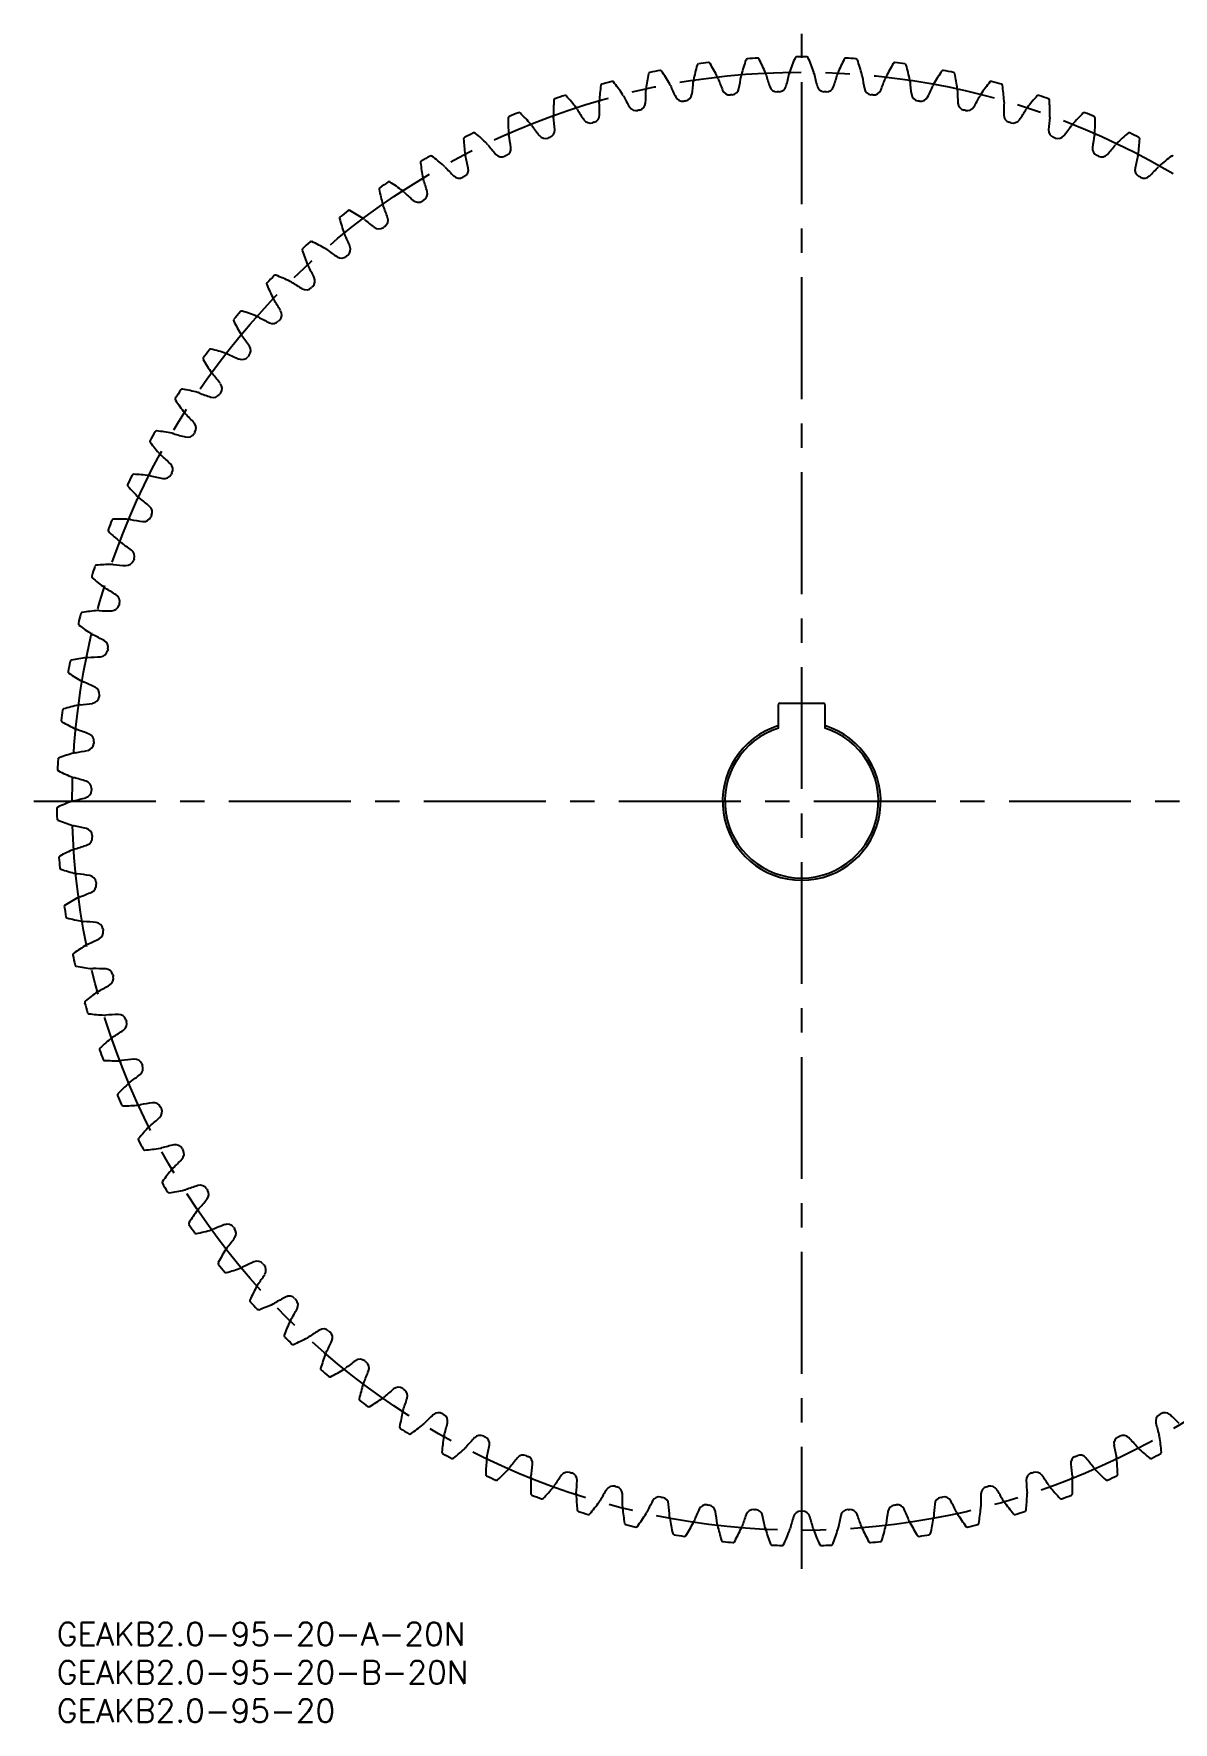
# Model space of a CAD drawing. Extents: x -3 to 291, y -13 to 219.
# Drawn here: x -3 to 145.4, y -13 to 207 of the extents above; entities that cross this region are included whole.
import ezdxf

# ---------------------------------------------------------------- set-up
doc = ezdxf.new("R2010")
doc.units = 0
doc.header["$LTSCALE"] = 0.5
doc.linetypes.add('CENTER', pattern=[50.8, 31.75, -6.35, 6.35, -6.35])
for name, color, linetype in [('MSM_CENTER', 1, 'CENTER'), ('MSM_CONTINUOUS', 7, 'CONTINUOUS'), ('MSM_PART_NUMBER', 7, 'CONTINUOUS')]:
    doc.layers.add(name, color=color, linetype=linetype)
doc.styles.get("Standard").update_dxf_attribs({"font": 'txt.shx', "height": 1, "bigfont": 'bigfont.shx'})

# ---------------------------------------------------------------- blocks, each defined once
blk = doc.blocks.new('*U3')
at = {"layer": 'MSM_PART_NUMBER'}
blk.add_text('GEAKB2.0-95-20-B-20N', height=3, dxfattribs=at).set_placement((0, -8))
blk = doc.blocks.new('*U4')
at = {"layer": 'MSM_PART_NUMBER'}
blk.add_text('GEAKB2.0-95-20-A-20N', height=3, dxfattribs=at).set_placement((0, -3))
blk = doc.blocks.new('*U5')
at = {"layer": 'MSM_PART_NUMBER'}
blk.add_text('GEAKB2.0-95-20', height=3, dxfattribs=at).set_placement((0, -13))

msp = doc.modelspace()

# ---------------------------------------------------------------- linework, layer by layer
at = {"layer": 'MSM_CENTER'}
for p, q in [((97, 7), (97, 207)), ((-3, 107), (197, 107))]:
    msp.add_line(p, q, dxfattribs=at)
msp.add_circle((97, 107), 95, dxfattribs=at)
at = {"layer": 'MSM_CONTINUOUS'}
for p, q in [((94, 116.54), (94, 119.6)), ((94.2, 119.8), (99.8, 119.8)), ((100, 119.6), (100, 116.54))]:
    msp.add_line(p, q, dxfattribs=at)
for centre, radius, start, end in [((113.95, 194.65), 31.67, 164.8697, 168.5263), ((83.57, 202.86), 0.2, 97.9732, 164.8697), ((97, 107), 97, 97.1847, 97.9732), ((84.89, 203.04), 0.2, 30.2882, 97.1847), ((57.72, 187.17), 31.67, 26.6316, 30.2882), ((119.7, 193.34), 31.67, 161.0802, 164.7368), ((89.94, 203.54), 0.2, 94.1837, 161.0803), ((97, 107), 97, 93.3952, 94.1837), ((91.27, 203.63), 0.2, 26.4987, 93.3953), ((63.11, 189.59), 31.67, 22.8421, 26.4987), ((125.36, 191.65), 31.67, 157.2908, 160.9474), ((96.33, 203.8), 0.2, 90.3942, 157.2908), ((97, 107), 97, 89.6058, 90.3942), ((97.67, 203.8), 0.2, 22.7092, 89.6058), ((68.64, 191.65), 31.67, 19.0526, 22.7092), ((130.89, 189.59), 31.67, 153.5013, 157.1579), ((102.73, 203.63), 0.2, 86.6048, 153.5013), ((97, 107), 97, 85.8163, 86.6048), ((104.06, 203.54), 0.2, 18.9198, 85.8163), ((74.3, 193.34), 31.67, 15.2632, 18.9198), ((136.28, 187.17), 31.67, 149.7118, 153.3684), ((109.11, 203.04), 0.2, 82.8153, 149.7118), ((97, 107), 97, 82.0268, 82.8153), ((110.43, 202.86), 0.2, 15.1303, 82.0268), ((80.05, 194.65), 31.67, 11.4737, 15.1303), ((102.24, 196.12), 31.67, 172.4487, 176.1053), ((71.05, 200.26), 0.2, 105.5527, 172.4487), ((97, 107), 97, 104.7637, 105.5521), ((72.33, 200.6), 0.2, 37.8671, 104.7637), ((47.49, 181.29), 31.67, 34.2105, 37.8671), ((108.12, 195.58), 31.67, 168.6592, 172.3158), ((77.27, 201.77), 0.2, 101.7626, 168.6592), ((97, 107), 97, 100.9742, 101.7626), ((78.57, 202.03), 0.2, 34.0777, 100.9742), ((52.51, 184.4), 31.67, 30.4211, 34.0777), ((78.38, 199.59), 1.66, 23.6856, 30.4212), ((114.7, 215.52), 38, 203.6855, 206.1703), ((45.02, 203.9), 38, 352.7771, 355.2618), ((84.54, 200.62), 1.66, 168.5262, 175.2617), ((84.54, 200.62), 1.66, 19.8962, 26.6317), ((121.84, 214.12), 38, 199.896, 202.3808), ((51.53, 207.12), 38, 348.9876, 351.4724), ((90.76, 201.24), 1.66, 164.7367, 171.4723), ((90.76, 201.24), 1.66, 16.1067, 22.8422), ((128.86, 212.24), 38, 196.1066, 198.5914), ((58.25, 209.91), 38, 345.1981, 347.6829), ((97, 201.44), 1.66, 160.9472, 167.6828), ((97, 201.44), 1.66, 12.3172, 19.0528), ((135.75, 209.91), 38, 192.3171, 194.8019), ((65.14, 212.24), 38, 341.4086, 343.8934), ((103.24, 201.24), 1.66, 157.1578, 163.8933), ((103.24, 201.24), 1.66, 8.5277, 15.2633), ((142.47, 207.12), 38, 188.5276, 191.0124), ((72.16, 214.12), 38, 337.6192, 340.104), ((109.46, 200.62), 1.66, 153.3683, 160.1038), ((109.46, 200.62), 1.66, 4.7383, 11.4738), ((148.98, 203.9), 38, 184.7382, 187.2229), ((79.3, 215.52), 38, 333.8297, 336.3145), ((115.62, 199.59), 1.66, 149.5788, 156.3144), ((141.49, 184.4), 31.67, 145.9223, 149.5789), ((115.43, 202.03), 0.2, 79.0258, 145.9223), ((97, 107), 97, 78.2374, 79.0258), ((116.73, 201.77), 0.2, 11.3408, 78.2374), ((85.88, 195.58), 31.67, 7.6842, 11.3408), ((146.51, 181.29), 31.67, 142.1329, 145.7895), ((121.67, 200.6), 0.2, 75.2369, 142.1329), ((97, 107), 97, 74.4479, 75.2363), ((122.95, 200.26), 0.2, 7.5513, 74.4479), ((91.76, 196.12), 31.67, 3.8947, 7.5513), ((96.34, 196.27), 31.67, 176.2381, 179.8947), ((64.94, 198.34), 0.2, 109.3421, 176.2382), ((97, 107), 97, 108.5531, 109.3416), ((66.2, 198.77), 0.2, 41.6566, 108.5532), ((42.69, 177.85), 31.67, 38, 41.6566), ((72.3, 198.16), 1.66, 176.1051, 182.8407), ((32.69, 196.19), 38, 0.356, 2.8408), ((72.3, 198.16), 1.66, 27.4751, 34.2107), ((107.49, 216.46), 38, 207.475, 209.9598), ((38.73, 200.25), 38, 356.5665, 359.0513), ((78.38, 199.59), 1.66, 172.3157, 179.0512), ((81.5, 199.21), 1, 206.1703, 279.544), ((97, 107), 92.5, 99.4033, 99.544), ((81.72, 199.24), 1, 279.4033, 352.7771), ((87.62, 200.03), 1, 202.3808, 275.7546), ((97, 107), 92.5, 95.6139, 95.7546), ((87.85, 200.05), 1, 275.6139, 348.9876), ((93.79, 200.45), 1, 198.5914, 271.9651), ((97, 107), 92.5, 91.8244, 91.9651), ((94.02, 200.45), 1, 271.8244, 345.1981), ((99.98, 200.45), 1, 194.8019, 268.1756), ((97, 107), 92.5, 88.0349, 88.1756), ((100.21, 200.45), 1, 268.0349, 341.4086), ((106.15, 200.05), 1, 191.0124, 264.3861), ((97, 107), 92.5, 84.2454, 84.3861), ((106.38, 200.03), 1, 264.2454, 337.6192), ((112.28, 199.24), 1, 187.2229, 260.5967), ((97, 107), 92.5, 80.456, 80.5967), ((112.5, 199.21), 1, 260.4559, 333.8297), ((115.62, 199.59), 1.66, 0.9488, 7.6843), ((155.27, 200.25), 38, 180.9487, 183.4335), ((86.51, 216.46), 38, 330.0402, 332.525), ((121.7, 198.16), 1.66, 145.7893, 152.5249), ((161.31, 196.19), 38, 177.1592, 179.644), ((121.7, 198.16), 1.66, 357.1593, 3.8949), ((151.31, 177.85), 31.67, 138.3434, 142), ((127.8, 198.77), 0.2, 71.4469, 138.3434), ((97, 107), 97, 70.6584, 71.4469), ((129.06, 198.34), 0.2, 3.7619, 70.6584), ((97.66, 196.27), 31.67, 0.1053, 3.7619), ((58.97, 196.02), 0.2, 113.1316, 180.0276), ((90.44, 196.03), 31.67, 180.0276, 183.6842), ((97, 107), 97, 112.3426, 113.1311), ((60.2, 196.53), 0.2, 45.4461, 112.3426), ((38.13, 174.11), 31.67, 41.7895, 45.4461), ((66.33, 196.33), 1.66, 179.8946, 186.6301), ((26.94, 191.75), 38, 4.1455, 6.6303), ((66.33, 196.33), 1.66, 31.2646, 38.0001), ((100.24, 216.91), 38, 211.2645, 213.7493), ((69.47, 196.36), 1, 213.7493, 287.123), ((69.69, 196.42), 1, 286.9823, 0.356), ((75.44, 197.98), 1, 209.9598, 283.3335), ((97, 107), 92.5, 103.1928, 103.3335), ((75.66, 198.03), 1, 283.1928, 356.5665), ((118.34, 198.03), 1, 183.4335, 256.8072), ((97, 107), 92.5, 76.6665, 76.8072), ((118.56, 197.98), 1, 256.6664, 330.0402), ((124.31, 196.42), 1, 179.644, 253.0177), ((124.53, 196.36), 1, 252.877, 326.2507), ((93.76, 216.91), 38, 326.2507, 328.7355), ((127.67, 196.33), 1.66, 141.9999, 148.7354), ((167.06, 191.75), 38, 173.3697, 175.8545), ((127.67, 196.33), 1.66, 353.3699, 0.1054), ((155.87, 174.11), 31.67, 134.5539, 138.2105), ((133.8, 196.53), 0.2, 67.6574, 134.5539), ((97, 107), 97, 66.8689, 67.6574), ((135.03, 196.02), 0.2, 359.9724, 66.8689), ((103.56, 196.03), 31.67, 356.3158, 359.9724), ((97, 107), 97, 116.1321, 116.9205), ((54.37, 193.91), 0.2, 49.2355, 116.1321), ((33.82, 170.07), 31.67, 45.5789, 49.2355), ((60.5, 194.11), 1.66, 183.6841, 190.4196), ((21.49, 186.93), 38, 7.9349, 10.4197), ((60.5, 194.11), 1.66, 35.0541, 41.7896), ((92.96, 216.88), 38, 215.0539, 217.5387), ((63.63, 194.34), 1, 217.5387, 290.9125), ((63.84, 194.42), 1, 290.7717, 4.1455), ((97, 107), 92.5, 106.9823, 107.123), ((97, 107), 92.5, 72.877, 73.0177), ((130.16, 194.42), 1, 175.8545, 249.2283), ((130.37, 194.34), 1, 249.0875, 322.4613), ((101.04, 216.88), 38, 322.4613, 324.9461), ((133.5, 194.11), 1.66, 138.2104, 144.9459), ((172.51, 186.93), 38, 169.5803, 172.0651), ((133.5, 194.11), 1.66, 349.5804, 356.3159), ((160.18, 170.07), 31.67, 130.7645, 134.4211), ((139.63, 193.91), 0.2, 63.8685, 130.7645), ((97, 107), 97, 63.0795, 63.8679), ((53.17, 193.31), 0.2, 116.92, 183.8171), ((84.57, 195.41), 31.67, 183.8171, 187.4737), ((54.82, 191.5), 1.66, 38.8435, 45.5791), ((85.71, 216.38), 38, 218.8434, 221.3282), ((58.14, 192.04), 1, 294.5612, 7.9349), ((97, 107), 92.5, 110.7717, 110.9125), ((97, 107), 92.5, 69.0875, 69.2283), ((135.86, 192.04), 1, 172.0651, 245.4388), ((108.29, 216.38), 38, 318.6718, 321.1566), ((139.18, 191.5), 1.66, 134.4209, 141.1565), ((109.43, 195.41), 31.67, 352.5263, 356.1829), ((140.83, 193.31), 0.2, 356.1829, 63.0795), ((47.56, 190.23), 0.2, 120.71, 187.6066), ((78.75, 194.39), 31.67, 187.6066, 191.2632), ((97, 107), 97, 119.9216, 120.71), ((48.71, 190.9), 0.2, 53.025, 119.9216), ((29.79, 165.76), 31.67, 49.3684, 53.025), ((49.33, 188.53), 1.66, 42.633, 49.3685), ((78.51, 215.39), 38, 222.6329, 225.1177), ((52.6, 189.29), 1, 298.3507, 11.7244), ((54.82, 191.5), 1.66, 187.4736, 194.2091), ((16.37, 181.77), 38, 11.7244, 14.2092), ((57.93, 191.94), 1, 221.3282, 294.7019), ((97, 107), 92.5, 114.5612, 114.7019), ((97, 107), 92.5, 65.2981, 65.4388), ((136.07, 191.94), 1, 245.298, 318.6718), ((141.4, 189.29), 1, 168.2756, 241.6493), ((177.63, 181.77), 38, 165.7908, 168.2756), ((139.18, 191.5), 1.66, 345.7909, 352.5264), ((115.49, 215.39), 38, 314.8823, 317.3671), ((144.67, 188.53), 1.66, 130.6315, 137.367), ((164.21, 165.76), 31.67, 126.975, 130.6316), ((145.29, 190.9), 0.2, 60.0784, 126.975), ((97, 107), 97, 123.711, 124.4995), ((43.28, 187.52), 0.2, 56.8145, 123.711), ((26.05, 161.19), 31.67, 53.1579, 56.8145), ((49.33, 188.53), 1.66, 191.263, 197.9986), ((11.61, 176.27), 38, 15.5139, 17.9987), ((52.4, 189.18), 1, 225.1177, 298.4914), ((97, 107), 92.5, 118.3507, 118.4914), ((97, 107), 92.5, 61.5086, 61.6493), ((141.6, 189.18), 1, 241.5086, 314.8823), ((42.17, 186.78), 0.2, 124.4995, 191.3961), ((73.02, 192.99), 31.67, 191.396, 195.0526), ((44.04, 185.2), 1.66, 46.4225, 53.158), ((71.38, 213.93), 38, 226.4224, 228.9072), ((47.06, 186.05), 1, 228.9072, 302.2809), ((97, 107), 92.5, 122.1402, 122.2809), ((47.26, 186.17), 1, 302.1402, 15.5139), ((37.02, 182.98), 0.2, 128.289, 195.1855), ((67.39, 191.22), 31.67, 195.1855, 198.8421), ((97, 107), 97, 127.5005, 128.289), ((38.07, 183.8), 0.2, 60.604, 127.5005), ((22.63, 156.38), 31.67, 56.9474, 60.604), ((38.99, 181.53), 1.66, 50.212, 56.9475), ((64.37, 212.01), 38, 230.2118, 232.6966), ((44.04, 185.2), 1.66, 195.0525, 201.788), ((7.22, 170.48), 38, 19.3034, 21.7882), ((42.14, 182.71), 1, 305.9296, 19.3034), ((38.99, 181.53), 1.66, 198.842, 205.5775), ((3.22, 164.41), 38, 23.0928, 25.5776), ((41.95, 182.58), 1, 232.6966, 306.0704), ((97, 107), 92.5, 125.9296, 126.0704), ((32.13, 178.85), 0.2, 132.0784, 198.975), ((61.89, 189.08), 31.67, 198.975, 202.6316), ((97, 107), 97, 131.29, 132.0784), ((33.12, 179.73), 0.2, 64.3934, 131.29), ((19.53, 151.36), 31.67, 60.7368, 64.3934), ((34.19, 177.53), 1.66, 54.0014, 60.737), ((57.5, 209.62), 38, 234.0013, 236.4861), ((37.25, 178.92), 1, 309.7191, 23.0928), ((34.19, 177.53), 1.66, 202.6315, 209.367), ((-0.37, 158.08), 38, 26.8823, 29.3671), ((37.07, 178.77), 1, 236.4861, 309.8599), ((97, 107), 92.5, 129.7191, 129.8598), ((27.52, 174.4), 0.2, 135.8685, 202.7645), ((56.54, 186.58), 31.67, 202.7645, 206.4211), ((97, 107), 97, 135.0795, 135.8679), ((28.46, 175.35), 0.2, 68.1829, 135.0795), ((16.76, 146.14), 31.67, 64.5263, 68.1829), ((29.67, 173.23), 1.66, 57.7909, 64.5264), ((50.81, 206.79), 38, 237.7908, 240.2756), ((32.46, 174.65), 1, 240.2756, 313.6493), ((97, 107), 92.5, 133.5086, 133.6493), ((32.63, 174.81), 1, 313.5086, 26.8823), ((29.67, 173.23), 1.66, 206.4209, 213.1565), ((-3.54, 151.54), 38, 30.6718, 33.1566), ((23.22, 169.66), 0.2, 139.6579, 206.5539), ((51.37, 183.73), 31.67, 206.5539, 210.2105), ((97, 107), 97, 138.8689, 139.6574), ((24.09, 170.67), 0.2, 71.9724, 138.8689), ((14.35, 140.75), 31.67, 68.3158, 71.9724), ((25.44, 168.63), 1.66, 61.5804, 68.3159), ((44.31, 203.52), 38, 241.5803, 244.0651), ((28.13, 170.24), 1, 244.0651, 317.4389), ((97, 107), 92.5, 137.2981, 137.4388), ((28.29, 170.41), 1, 317.2981, 30.6718), ((25.44, 168.63), 1.66, 210.2104, 216.9459), ((-6.26, 144.79), 38, 34.4613, 36.9461), ((97, 107), 97, 142.6584, 143.4469), ((20.04, 165.72), 0.2, 75.7619, 142.6584), ((12.3, 135.22), 31.67, 72.1053, 75.7619), ((21.52, 163.77), 1.66, 65.3699, 72.1054), ((38.05, 199.82), 38, 245.3697, 247.8545), ((97, 107), 92.5, 141.0875, 141.2283), ((24.25, 165.73), 1, 321.0875, 34.4613), ((19.24, 164.65), 0.2, 143.4474, 210.3434), ((46.4, 180.55), 31.67, 210.3434, 214), ((21.52, 163.77), 1.66, 213.9999, 220.7354), ((24.1, 165.55), 1, 247.8545, 321.2283), ((97, 107), 97, 146.4479, 147.2363), ((16.33, 160.5), 0.2, 79.5513, 146.4479), ((10.62, 129.56), 31.67, 75.8947, 79.5513), ((-8.53, 137.89), 38, 38.2507, 40.7355), ((20.52, 160.79), 1, 324.877, 38.2507), ((15.6, 159.39), 0.2, 147.2358, 214.1329), ((41.65, 177.04), 31.67, 214.1329, 217.7895), ((17.93, 158.66), 1.66, 69.1593, 75.8949), ((32.04, 195.72), 38, 249.1592, 251.644), ((20.39, 160.61), 1, 251.644, 325.0177), ((97, 107), 92.5, 144.877, 145.0177), ((17.93, 158.66), 1.66, 217.7893, 224.5249), ((-10.34, 130.84), 38, 42.0402, 44.525), ((17.14, 155.62), 1, 328.6665, 42.0402), ((97, 107), 97, 150.2374, 151.0258), ((12.97, 155.05), 0.2, 83.3408, 150.2374), ((9.32, 123.8), 31.67, 79.6842, 83.3408), ((14.69, 153.32), 1.66, 72.9488, 79.6843), ((26.32, 191.24), 38, 252.9487, 255.4335), ((17.02, 155.43), 1, 255.4335, 328.8072), ((97, 107), 92.5, 148.6665, 148.8072), ((12.32, 153.89), 0.2, 151.0253, 217.9224), ((37.14, 173.23), 31.67, 217.9223, 221.5789), ((14.69, 153.32), 1.66, 221.5788, 228.3144), ((-11.68, 123.7), 38, 45.8297, 48.3145), ((14.1, 150.24), 1, 332.456, 45.8297), ((97, 107), 92.5, 152.456, 152.5967), ((9.4, 148.19), 0.2, 154.8147, 221.7119), ((97, 107), 97, 154.0268, 154.8153), ((32.89, 169.13), 31.67, 221.7118, 225.3684), ((9.98, 149.39), 0.2, 87.1303, 154.0268), ((8.4, 117.97), 31.67, 83.4737, 87.1303), ((11.81, 147.78), 1.66, 76.7383, 83.4738), ((20.91, 186.38), 38, 256.7382, 259.2229), ((13.99, 150.03), 1, 259.2229, 332.5967), ((11.81, 147.78), 1.66, 225.3683, 232.1038), ((-12.55, 116.48), 38, 49.6192, 52.104), ((11.42, 144.66), 1, 336.2454, 49.6192), ((97, 107), 97, 157.8163, 158.6047), ((7.37, 143.55), 0.2, 90.9198, 157.8163), ((7.87, 112.09), 31.67, 87.2632, 90.9198), ((9.3, 142.06), 1.66, 80.5277, 87.2633), ((15.83, 181.18), 38, 260.5276, 263.0124), ((11.33, 144.45), 1, 263.0124, 336.3861), ((97, 107), 92.5, 156.2454, 156.3861), ((6.87, 142.31), 0.2, 158.6042, 225.5013), ((28.93, 164.76), 31.67, 225.5013, 229.1579), ((9.3, 142.06), 1.66, 229.1578, 235.8933), ((-12.94, 109.22), 38, 53.4086, 55.8934), ((9.12, 138.93), 1, 340.0349, 53.4086), ((97, 107), 97, 161.6058, 162.3942), ((5.15, 137.55), 0.2, 94.7092, 161.6058), ((7.73, 106.19), 31.67, 91.0526, 94.7092), ((7.18, 136.18), 1.66, 84.3172, 91.0528), ((11.11, 175.65), 38, 264.3171, 266.8019), ((9.04, 138.71), 1, 266.8019, 340.1756), ((97, 107), 92.5, 160.0349, 160.1756), ((4.73, 136.28), 0.2, 162.3937, 229.2908), ((25.26, 160.13), 31.67, 229.2908, 232.9474), ((7.18, 136.18), 1.66, 232.9472, 239.6828), ((-12.84, 101.95), 38, 57.1981, 59.6829), ((7.14, 132.83), 1, 270.5914, 343.9651), ((7.2, 133.05), 1, 343.8244, 57.1981), ((97, 107), 92.5, 163.8244, 163.9651), ((3, 130.12), 0.2, 166.1832, 233.0803), ((97, 107), 97, 165.3952, 166.1837), ((21.9, 155.27), 31.67, 233.0802, 236.7368), ((3.33, 131.41), 0.2, 98.4987, 165.3952), ((7.98, 100.29), 31.67, 94.8421, 98.4987), ((5.45, 130.18), 1.66, 88.1067, 94.8422), ((6.76, 169.82), 38, 268.1066, 270.5914), ((5.45, 130.18), 1.66, 236.7367, 243.4723), ((-12.27, 94.7), 38, 60.9876, 63.4724), ((5.68, 127.06), 1, 347.6138, 60.9876), ((8.62, 94.42), 31.67, 98.6316, 102.2882), ((4.11, 124.08), 1.66, 91.8962, 98.6317), ((2.8, 163.72), 38, 271.896, 274.3808), ((5.63, 126.83), 1, 274.3808, 347.7546), ((97, 107), 92.5, 167.6139, 167.7546), ((97, 107), 97, 169.1847, 169.9732), ((1.68, 123.85), 0.2, 169.9726, 236.8697), ((18.88, 150.2), 31.67, 236.8697, 240.5263), ((1.92, 125.16), 0.2, 102.2882, 169.1847), ((4.11, 124.08), 1.66, 240.5262, 247.2617), ((-11.22, 87.5), 38, 64.7771, 67.2618), ((4.55, 120.98), 1, 351.4033, 64.7771), ((97, 107), 97, 172.9742, 173.7626), ((0.93, 118.84), 0.2, 106.0777, 172.9742), ((9.64, 88.6), 31.67, 102.4211, 106.0777), ((3.19, 117.91), 1.66, 95.6856, 102.4212), ((-0.74, 157.37), 38, 275.6855, 278.1703), ((4.52, 120.75), 1, 278.1703, 351.5441), ((97, 107), 92.5, 171.4033, 171.544), ((94.2, 119.6), 0.2, 90, 180), ((99.8, 119.6), 0.2, 0, 90), ((0.77, 117.52), 0.2, 173.7621, 240.6592), ((16.19, 144.95), 31.67, 240.6592, 244.3158), ((97, 107), 10.3, 106.9335, 73.0665), ((3.19, 117.91), 1.66, 244.3157, 251.0512), ((-9.69, 80.39), 38, 68.5665, 71.0513), ((3.81, 114.61), 1, 281.9598, 355.3336), ((3.83, 114.84), 1, 355.1928, 68.5665), ((97, 107), 92.5, 175.1928, 175.3335), ((97, 107), 10, 107.4576, 72.5424), ((97, 107), 97, 176.7637, 177.5521), ((0.35, 112.46), 0.2, 109.8671, 176.7637), ((11.05, 82.87), 31.67, 106.2105, 109.8671), ((2.67, 111.68), 1.66, 99.4751, 106.2107), ((-3.86, 150.8), 38, 279.475, 281.9598), ((0.29, 111.13), 0.2, 177.5516, 244.4487), ((13.86, 139.52), 31.67, 244.4487, 248.1053), ((2.67, 111.68), 1.66, 248.1051, 254.8407), ((-7.7, 73.4), 38, 72.356, 74.8408), ((3.51, 108.43), 1, 285.7493, 359.1231), ((3.51, 108.66), 1, 358.9823, 72.356), ((97, 107), 92.5, 178.9823, 179.123), ((0.2, 106.07), 0.2, 113.6566, 180.5531), ((97, 107), 97, 180.5531, 181.3416), ((12.83, 77.24), 31.67, 110, 113.6566), ((2.57, 105.44), 1.66, 103.2646, 110.0001), ((-6.53, 144.04), 38, 283.2645, 285.7493), ((0.23, 104.73), 0.2, 181.341, 248.2382), ((11.89, 133.96), 31.67, 248.2381, 251.8947), ((2.57, 105.44), 1.66, 251.8946, 258.6301), ((-5.25, 66.56), 38, 76.1455, 78.6303), ((3.61, 102.48), 1, 2.7717, 76.1455), ((-8.75, 137.12), 38, 287.0539, 289.5387), ((3.62, 102.25), 1, 289.5387, 2.9125), ((97, 107), 92.5, 182.7717, 182.9125), ((0.48, 99.67), 0.2, 117.4461, 184.3426), ((97, 107), 97, 184.3426, 185.1311), ((14.98, 71.75), 31.67, 113.7895, 117.4461), ((2.88, 99.2), 1.66, 107.0541, 113.7896), ((0.59, 98.34), 0.2, 185.1305, 252.0276), ((10.3, 128.27), 31.67, 252.0276, 255.6842), ((2.88, 99.2), 1.66, 255.6841, 262.4196), ((-2.35, 59.89), 38, 79.9349, 82.4197), ((4.11, 96.32), 1, 6.5612, 79.9349), ((-10.51, 130.06), 38, 290.8434, 293.3282), ((4.14, 96.09), 1, 293.3282, 6.702), ((97, 107), 92.5, 186.5612, 186.7019), ((1.17, 93.31), 0.2, 121.2355, 188.1321), ((97, 107), 97, 188.1321, 188.9205), ((17.49, 66.4), 31.67, 117.5789, 121.2355), ((3.6, 93), 1.66, 110.8435, 117.5791), ((1.37, 91.99), 0.2, 188.92, 255.8171), ((9.08, 122.5), 31.67, 255.8171, 259.4737), ((3.6, 93), 1.66, 259.4736, 266.2091), ((0.98, 53.42), 38, 83.7244, 86.2092), ((5.02, 90.2), 1, 10.3507, 83.7244), ((97, 107), 92.5, 190.3507, 190.4914), ((20.35, 61.24), 31.67, 121.3684, 125.025), ((4.73, 86.86), 1.66, 114.633, 121.3685), ((-11.8, 122.91), 38, 294.6329, 297.1177), ((5.06, 89.97), 1, 297.1177, 10.4915), ((2.29, 87), 0.2, 125.025, 191.9216), ((97, 107), 97, 191.9216, 192.71), ((2.57, 85.7), 0.2, 192.7095, 259.6066), ((8.25, 116.65), 31.67, 259.6066, 263.2632), ((4.73, 86.86), 1.66, 263.263, 269.9986), ((4.73, 47.19), 38, 87.5139, 89.9987), ((6.33, 84.16), 1, 14.1402, 87.5139), ((6.39, 83.94), 1, 300.9072, 14.281), ((97, 107), 92.5, 194.1402, 194.2809), ((23.54, 56.27), 31.67, 125.1579, 128.8145), ((6.26, 80.8), 1.66, 118.4225, 125.158), ((-12.62, 115.68), 38, 298.4224, 300.9072), ((3.82, 80.79), 0.2, 128.8145, 195.711), ((97, 107), 97, 195.711, 196.4995), ((4.19, 79.51), 0.2, 196.4989, 263.3961), ((7.8, 110.77), 31.67, 263.396, 267.0526), ((8.88, 41.23), 38, 91.3034, 93.7882), ((8.04, 78.22), 1, 17.9296, 91.3034), ((6.26, 80.8), 1.66, 267.0525, 273.788), ((-12.95, 108.42), 38, 302.2118, 304.6966), ((8.11, 78), 1, 304.6966, 18.0704), ((97, 107), 92.5, 197.9296, 198.0704), ((5.75, 74.69), 0.2, 132.604, 199.5005), ((27.05, 51.53), 31.67, 128.9474, 132.604), ((8.19, 74.86), 1.66, 122.212, 128.9475), ((97, 107), 97, 199.5005, 200.289), ((6.21, 73.43), 0.2, 200.289, 267.1855), ((7.75, 104.86), 31.67, 267.1855, 270.8421), ((8.19, 74.86), 1.66, 270.842, 277.5775), ((13.42, 35.55), 38, 95.0928, 97.5776), ((10.14, 72.4), 1, 21.7191, 95.0928), ((97, 107), 92.5, 201.7191, 201.8598), ((10.51, 69.06), 1.66, 126.0014, 132.737), ((-12.8, 101.15), 38, 306.0013, 308.4861), ((10.22, 72.19), 1, 308.4861, 21.8598), ((8.09, 68.73), 0.2, 136.3934, 203.29), ((97, 107), 97, 203.29, 204.0784), ((30.87, 47.02), 31.67, 132.7368, 136.3934), ((8.62, 67.51), 0.2, 204.0779, 270.975), ((8.09, 98.97), 31.67, 270.975, 274.6316), ((10.51, 69.06), 1.66, 274.6315, 281.367), ((18.33, 30.18), 38, 98.8823, 101.3671), ((12.61, 66.73), 1, 25.5086, 98.8823), ((12.71, 66.53), 1, 312.2756, 25.6493), ((97, 107), 92.5, 205.5086, 205.6493), ((34.98, 42.78), 31.67, 136.5263, 140.1829), ((13.21, 63.43), 1.66, 129.7909, 136.5264), ((-12.18, 93.9), 38, 309.7908, 312.2756), ((10.81, 62.93), 0.2, 140.1829, 207.0795), ((97, 107), 97, 207.0795, 207.8679), ((11.43, 61.75), 0.2, 207.8674, 274.7645), ((8.81, 93.11), 31.67, 274.7645, 278.4211), ((13.21, 63.43), 1.66, 278.4209, 285.1565), ((23.58, 25.15), 38, 102.6718, 105.1566), ((15.46, 61.25), 1, 29.298, 102.6718), ((97, 107), 92.5, 209.2981, 209.4388), ((-11.07, 86.72), 38, 313.5803, 316.0651), ((15.57, 61.05), 1, 316.0651, 29.4388), ((13.91, 57.33), 0.2, 143.9724, 210.8689), ((97, 107), 97, 210.8689, 211.6574), ((39.36, 38.83), 31.67, 140.3158, 143.9724), ((16.27, 57.99), 1.66, 133.5804, 140.3159), ((14.6, 56.2), 0.2, 211.6568, 278.554), ((9.92, 87.31), 31.67, 278.5539, 282.2105), ((16.27, 57.99), 1.66, 282.2104, 288.9459), ((29.15, 20.47), 38, 106.4613, 108.9461), ((18.66, 55.96), 1, 33.0875, 106.4613), ((-9.5, 79.62), 38, 317.3697, 319.8545), ((97, 107), 92.5, 213.0875, 213.2283), ((18.79, 55.76), 1, 319.8545, 33.2283), ((43.99, 35.17), 31.67, 144.1053, 147.7619), ((19.69, 52.76), 1.66, 137.3699, 144.1054), ((17.38, 51.95), 0.2, 147.7619, 214.6584), ((97, 107), 97, 214.6584, 215.4469), ((18.14, 50.86), 0.2, 215.4469, 282.3434), ((11.41, 81.6), 31.67, 282.3434, 286), ((19.69, 52.76), 1.66, 285.9999, 292.7354), ((35.01, 16.18), 38, 110.2507, 112.7355), ((22.21, 50.89), 1, 36.877, 110.2507), ((97, 107), 92.5, 216.877, 217.0177), ((22.34, 50.71), 1, 323.644, 37.0177), ((48.86, 31.82), 31.67, 147.8947, 151.5513), ((23.44, 47.77), 1.66, 141.1593, 147.8949), ((-7.45, 72.64), 38, 321.1592, 323.644), ((21.19, 46.81), 0.2, 151.5513, 218.4479), ((97, 107), 97, 218.4479, 219.2363), ((13.28, 76), 31.67, 286.1329, 289.7895), ((23.44, 47.77), 1.66, 289.7893, 296.5249), ((41.15, 12.28), 38, 114.0402, 116.525), ((26.08, 46.07), 1, 40.6665, 114.0402), ((97, 107), 92.5, 220.6665, 220.8072), ((26.23, 45.9), 1, 327.4335, 40.8072), ((22.02, 45.77), 0.2, 219.2358, 286.1329), ((-4.95, 65.81), 38, 324.9487, 327.4335), ((25.33, 41.93), 0.2, 155.3408, 222.2374), ((53.93, 28.8), 31.67, 151.6842, 155.3408), ((27.51, 43.03), 1.66, 144.9488, 151.6843), ((47.53, 8.8), 38, 117.8297, 120.3145), ((30.26, 41.52), 1, 44.4559, 117.8297), ((97, 107), 92.5, 224.456, 224.5967), ((30.42, 41.35), 1, 331.2229, 44.5967), ((97, 107), 97, 222.2374, 223.0258), ((26.23, 40.95), 0.2, 223.0253, 289.9224), ((15.51, 70.53), 31.67, 289.9223, 293.5789), ((27.51, 43.03), 1.66, 293.5788, 300.3144), ((-2.01, 59.16), 38, 328.7382, 331.2229), ((29.79, 37.34), 0.2, 159.1303, 226.0268), ((59.19, 26.13), 31.67, 155.4737, 159.1303), ((31.89, 38.58), 1.66, 148.7383, 155.4738), ((54.13, 5.74), 38, 121.6192, 124.104), ((34.73, 37.25), 1, 48.2454, 121.6192), ((97, 107), 92.5, 228.2454, 228.3861), ((34.91, 37.1), 1, 335.0124, 48.3861), ((97, 107), 97, 226.0268, 226.8153), ((30.75, 36.42), 0.2, 226.8153, 293.7119), ((18.1, 65.23), 31.67, 293.7118, 297.3684), ((31.89, 38.58), 1.66, 297.3683, 304.1038), ((1.37, 52.73), 38, 332.5276, 335.0124), ((34.54, 33.05), 0.2, 162.9198, 229.8163), ((64.62, 23.8), 31.67, 159.2632, 162.9198), ((36.56, 34.43), 1.66, 152.5277, 159.2633), ((21.03, 60.11), 31.67, 297.5013, 301.1579), ((36.56, 34.43), 1.66, 301.1578, 307.8933), ((60.92, 3.13), 38, 125.4086, 127.8934), ((39.48, 33.29), 1, 52.0349, 125.4086), ((97, 107), 92.5, 232.0349, 232.1756), ((39.66, 33.14), 1, 338.8019, 52.1756), ((97, 107), 97, 229.8163, 230.6048), ((35.56, 32.19), 0.2, 230.6048, 297.5013), ((70.19, 21.85), 31.67, 163.0526, 166.7092), ((41.49, 30.59), 1.66, 156.3172, 163.0528), ((5.17, 46.52), 38, 336.3171, 338.8019), ((39.56, 29.08), 0.2, 166.7092, 233.6058), ((97, 107), 97, 233.6058, 234.3942), ((24.3, 55.19), 31.67, 301.2908, 304.9474), ((41.49, 30.59), 1.66, 304.9472, 311.6828), ((67.86, 0.97), 38, 129.1981, 131.6829), ((44.48, 29.65), 1, 55.8244, 129.1981), ((97, 107), 92.5, 235.8244, 235.9651), ((9.36, 40.59), 38, 340.1066, 342.5914), ((44.67, 29.52), 1, 342.5914, 55.9652), ((40.64, 28.3), 0.2, 234.3942, 301.2908), ((75.88, 20.26), 31.67, 166.8421, 170.4987), ((46.66, 27.09), 1.66, 160.1067, 166.8422), ((74.93, -0.72), 38, 132.9876, 135.4724), ((49.71, 26.34), 1, 59.6138, 132.9876), ((97, 107), 92.5, 239.6139, 239.7546), ((49.9, 26.23), 1, 346.3808, 59.7546), ((144.1, 26.23), 1, 120.2454, 193.6192), ((97, 107), 92.5, 300.2454, 300.3861), ((144.29, 26.34), 1, 47.0124, 120.3861), ((119.07, -0.72), 38, 44.5276, 47.0124), ((44.84, 25.45), 0.2, 170.4987, 237.3952), ((97, 107), 97, 237.3952, 238.1837), ((45.97, 24.74), 0.2, 238.1837, 305.0803), ((27.88, 50.5), 31.67, 305.0802, 308.7368), ((46.66, 27.09), 1.66, 308.7367, 315.4723), ((81.65, 19.05), 31.67, 170.6316, 174.2882), ((52.05, 23.94), 1.66, 163.8962, 170.6317), ((13.94, 34.94), 38, 343.896, 346.3808), ((55.14, 23.39), 1, 63.4033, 136.7771), ((97, 107), 92.5, 243.4033, 243.544), ((97, 107), 92.5, 296.456, 296.5967), ((138.86, 23.39), 1, 43.2229, 116.5968), ((180.06, 34.94), 38, 193.6192, 196.104), ((141.95, 23.94), 1.66, 9.3683, 16.1038), ((112.35, 19.05), 31.67, 5.7118, 9.3684), ((50.34, 22.19), 0.2, 174.2882, 241.1847), ((97, 107), 97, 241.1847, 241.9732), ((31.77, 46.05), 31.67, 308.8697, 312.5263), ((52.05, 23.94), 1.66, 312.5262, 319.2617), ((82.1, -1.94), 38, 136.7771, 139.2618), ((55.34, 23.29), 1, 350.1703, 63.5441), ((18.89, 29.61), 38, 347.6855, 350.1703), ((138.66, 23.29), 1, 116.4559, 189.8297), ((175.11, 29.61), 38, 189.8297, 192.3145), ((111.9, -1.94), 38, 40.7382, 43.2229), ((141.95, 23.94), 1.66, 220.7383, 227.4738), ((162.23, 46.05), 31.67, 227.4737, 231.1303), ((97, 107), 97, 298.0268, 298.8153), ((143.66, 22.19), 0.2, 298.8147, 5.7118), ((51.52, 21.55), 0.2, 241.9732, 308.8697), ((87.5, 18.23), 31.67, 174.4211, 178.0777), ((57.64, 21.15), 1.66, 167.6856, 174.4212), ((35.94, 41.87), 31.67, 312.6592, 316.3158), ((57.64, 21.15), 1.66, 316.3157, 323.0512), ((89.33, -2.69), 38, 140.5665, 143.0513), ((60.76, 20.81), 1, 67.1928, 140.5665), ((97, 107), 92.5, 247.1928, 247.3335), ((60.97, 20.72), 1, 353.9598, 67.3336), ((24.17, 24.61), 38, 351.475, 353.9598), ((133.03, 20.72), 1, 112.6665, 186.0402), ((169.83, 24.61), 38, 186.0402, 188.525), ((97, 107), 92.5, 292.6665, 292.8072), ((133.24, 20.81), 1, 39.4335, 112.8072), ((104.67, -2.69), 38, 36.9487, 39.4335), ((136.36, 21.15), 1.66, 216.9488, 223.6843), ((158.06, 41.87), 31.67, 223.6842, 227.3408), ((136.36, 21.15), 1.66, 5.5788, 12.3144), ((106.5, 18.23), 31.67, 1.9223, 5.5789), ((142.48, 21.55), 0.2, 231.1303, 298.0268), ((56.05, 19.29), 0.2, 178.0777, 244.9742), ((97, 107), 97, 244.9742, 245.7626), ((57.26, 18.73), 0.2, 245.7621, 312.6592), ((93.39, 17.8), 31.67, 178.2105, 181.8671), ((63.4, 18.74), 1.66, 171.4751, 178.2107), ((40.38, 37.98), 31.67, 316.4487, 320.1053), ((63.4, 18.74), 1.66, 320.1051, 326.8407), ((96.6, -2.96), 38, 144.356, 146.8408), ((66.53, 18.6), 1, 70.9823, 144.356), ((97, 107), 92.5, 250.9823, 251.123), ((66.75, 18.53), 1, 357.7493, 71.123), ((29.78, 19.98), 38, 355.2645, 357.7493), ((72.44, 16.78), 1, 74.7717, 148.1455), ((97, 107), 92.5, 254.7717, 254.9125), ((72.66, 16.72), 1, 1.5387, 74.9125), ((121.34, 16.72), 1, 105.0875, 178.4613), ((97, 107), 92.5, 285.0875, 285.2283), ((121.56, 16.78), 1, 31.8545, 105.2283), ((127.25, 18.53), 1, 108.877, 182.2507), ((164.22, 19.98), 38, 182.2507, 184.7355), ((97, 107), 92.5, 288.877, 289.0177), ((127.47, 18.6), 1, 35.644, 109.0177), ((97.4, -2.96), 38, 33.1592, 35.644), ((130.6, 18.74), 1.66, 213.1593, 219.8949), ((153.62, 37.98), 31.67, 219.8947, 223.5513), ((130.6, 18.74), 1.66, 1.7893, 8.5249), ((100.61, 17.8), 31.67, 358.1329, 1.7895), ((136.74, 18.73), 0.2, 227.3408, 294.2374), ((97, 107), 97, 294.2374, 295.0258), ((137.95, 19.29), 0.2, 295.0253, 1.9223), ((61.94, 16.77), 0.2, 181.8671, 248.7637), ((97, 107), 97, 248.7637, 249.5521), ((63.18, 16.3), 0.2, 249.5521, 316.4487), ((69.3, 16.71), 1.66, 175.2646, 182.0001), ((99.29, 17.75), 31.67, 182, 185.6566), ((45.06, 34.39), 31.67, 320.2381, 323.8947), ((69.3, 16.71), 1.66, 323.8946, 330.6301), ((103.87, -2.74), 38, 148.1455, 150.6303), ((35.68, 15.73), 38, 359.0539, 1.5387), ((111.11, -2.05), 38, 151.9349, 154.4197), ((78.46, 15.36), 1, 78.5612, 151.9349), ((97, 107), 92.5, 258.5612, 258.7019), ((78.68, 15.31), 1, 5.3282, 78.7019), ((41.84, 11.88), 38, 2.8434, 5.3282), ((152.16, 11.88), 38, 174.6718, 177.1566), ((115.32, 15.31), 1, 101.298, 174.6718), ((97, 107), 92.5, 281.2981, 281.4388), ((115.54, 15.36), 1, 28.0651, 101.4388), ((82.89, -2.05), 38, 25.5803, 28.0651), ((158.32, 15.73), 38, 178.4613, 180.9461), ((90.13, -2.74), 38, 29.3697, 31.8545), ((124.7, 16.71), 1.66, 209.3699, 216.1054), ((148.94, 34.39), 31.67, 216.1053, 219.7619), ((94.71, 17.75), 31.67, 354.3434, 358), ((124.7, 16.71), 1.66, 357.9999, 4.7354), ((130.82, 16.3), 0.2, 223.5513, 290.4479), ((97, 107), 97, 290.4479, 291.2363), ((132.06, 16.77), 0.2, 291.2358, 358.1329), ((67.98, 14.65), 0.2, 185.6566, 252.5531), ((97, 107), 97, 252.5531, 253.3416), ((69.25, 14.26), 0.2, 253.3416, 320.2382), ((75.33, 15.07), 1.66, 179.0541, 185.7896), ((105.18, 18.1), 31.67, 185.7895, 189.4461), ((49.97, 31.11), 31.67, 324.0276, 327.6842), ((75.33, 15.07), 1.66, 327.6841, 334.4196), ((81.45, 13.84), 1.66, 182.8435, 189.5791), ((111.04, 18.84), 31.67, 189.5789, 193.2355), ((81.45, 13.84), 1.66, 331.4736, 338.2091), ((118.28, -0.88), 38, 155.7244, 158.2092), ((84.55, 14.33), 1, 82.3507, 155.7244), ((97, 107), 92.5, 262.3507, 262.4914), ((84.78, 14.3), 1, 9.1177, 82.4914), ((48.25, 8.44), 38, 6.6329, 9.1177), ((125.37, 0.76), 38, 159.5139, 161.9987), ((90.71, 13.71), 1, 86.1401, 159.5139), ((97, 107), 92.5, 266.1402, 266.2809), ((90.94, 13.7), 1, 12.9072, 86.2809), ((54.87, 5.43), 38, 10.4224, 12.9072), ((132.33, 2.87), 38, 163.3034, 165.7882), ((96.89, 13.5), 1, 89.9296, 163.3034), ((97, 107), 92.5, 269.9296, 270.0704), ((97.11, 13.5), 1, 16.6966, 90.0704), ((61.67, 2.87), 38, 14.2118, 16.6966), ((139.13, 5.43), 38, 167.0928, 169.5776), ((103.06, 13.7), 1, 93.7191, 167.0928), ((97, 107), 92.5, 273.7191, 273.8598), ((103.29, 13.71), 1, 20.4861, 93.8598), ((68.63, 0.76), 38, 18.0013, 20.4861), ((145.75, 8.44), 38, 170.8823, 173.3671), ((109.22, 14.3), 1, 97.5086, 170.8823), ((97, 107), 92.5, 277.5086, 277.6493), ((109.45, 14.33), 1, 24.2756, 97.6493), ((75.72, -0.88), 38, 21.7908, 24.2756), ((112.55, 13.84), 1.66, 201.7909, 208.5264), ((82.96, 18.84), 31.67, 346.7645, 350.4211), ((112.55, 13.84), 1.66, 350.4209, 357.1565), ((118.67, 15.07), 1.66, 205.5804, 212.3159), ((144.03, 31.11), 31.67, 212.3158, 215.9724), ((88.82, 18.1), 31.67, 350.5539, 354.2105), ((118.67, 15.07), 1.66, 354.2104, 0.9459), ((124.75, 14.26), 0.2, 219.7619, 286.6584), ((97, 107), 97, 286.6584, 287.4469), ((126.02, 14.65), 0.2, 287.4469, 354.3434), ((74.14, 12.94), 0.2, 189.4461, 256.3426), ((97, 107), 97, 256.3426, 257.1311), ((75.44, 12.63), 0.2, 257.1311, 324.0276), ((80.41, 11.63), 0.2, 193.2355, 260.1321), ((97, 107), 97, 260.1321, 260.9205), ((81.72, 11.41), 0.2, 260.9205, 327.8171), ((55.09, 28.17), 31.67, 327.8171, 331.4737), ((87.65, 13.02), 1.66, 186.633, 193.3685), ((116.84, 19.96), 31.67, 193.3684, 197.025), ((60.39, 25.58), 31.67, 331.6066, 335.2632), ((87.65, 13.02), 1.66, 335.263, 341.9986), ((93.88, 12.61), 1.66, 190.4225, 197.158), ((122.55, 21.46), 31.67, 197.1579, 200.8145), ((65.86, 23.33), 31.67, 335.396, 339.0526), ((93.88, 12.61), 1.66, 339.0525, 345.788), ((100.12, 12.61), 1.66, 194.212, 200.9475), ((128.14, 23.33), 31.67, 200.9474, 204.604), ((71.45, 21.46), 31.67, 339.1855, 342.8421), ((100.12, 12.61), 1.66, 342.842, 349.5775), ((106.35, 13.02), 1.66, 198.0014, 204.737), ((133.61, 25.58), 31.67, 204.7368, 208.3934), ((77.16, 19.96), 31.67, 342.975, 346.6316), ((106.35, 13.02), 1.66, 346.6315, 353.367), ((138.91, 28.17), 31.67, 208.5263, 212.1829), ((112.28, 11.41), 0.2, 212.1829, 279.0795), ((97, 107), 97, 279.0795, 279.8679), ((113.59, 11.63), 0.2, 279.8679, 346.7645), ((118.56, 12.63), 0.2, 215.9724, 282.8689), ((97, 107), 97, 282.8689, 283.6574), ((119.86, 12.94), 0.2, 283.6574, 350.5539), ((86.75, 10.74), 0.2, 197.025, 263.9216), ((97, 107), 97, 263.9216, 264.71), ((88.08, 10.61), 0.2, 264.71, 331.6066), ((93.13, 10.28), 0.2, 200.8145, 267.711), ((97, 107), 97, 267.711, 268.4995), ((94.47, 10.23), 0.2, 268.4995, 335.3961), ((99.53, 10.23), 0.2, 204.604, 271.5005), ((97, 107), 97, 271.5005, 272.289), ((100.87, 10.28), 0.2, 272.289, 339.1855), ((105.92, 10.61), 0.2, 208.3934, 275.29), ((97, 107), 97, 275.29, 276.0784), ((107.25, 10.74), 0.2, 276.0784, 342.975)]:
    msp.add_arc(centre, radius, start, end, dxfattribs=at)

# ---------------------------------------------------------------- block references
for name in ['*U4', '*U3', '*U5']:
    msp.add_blockref(name, (0, 0), dxfattribs=at)

doc.saveas('drawing.dxf')
